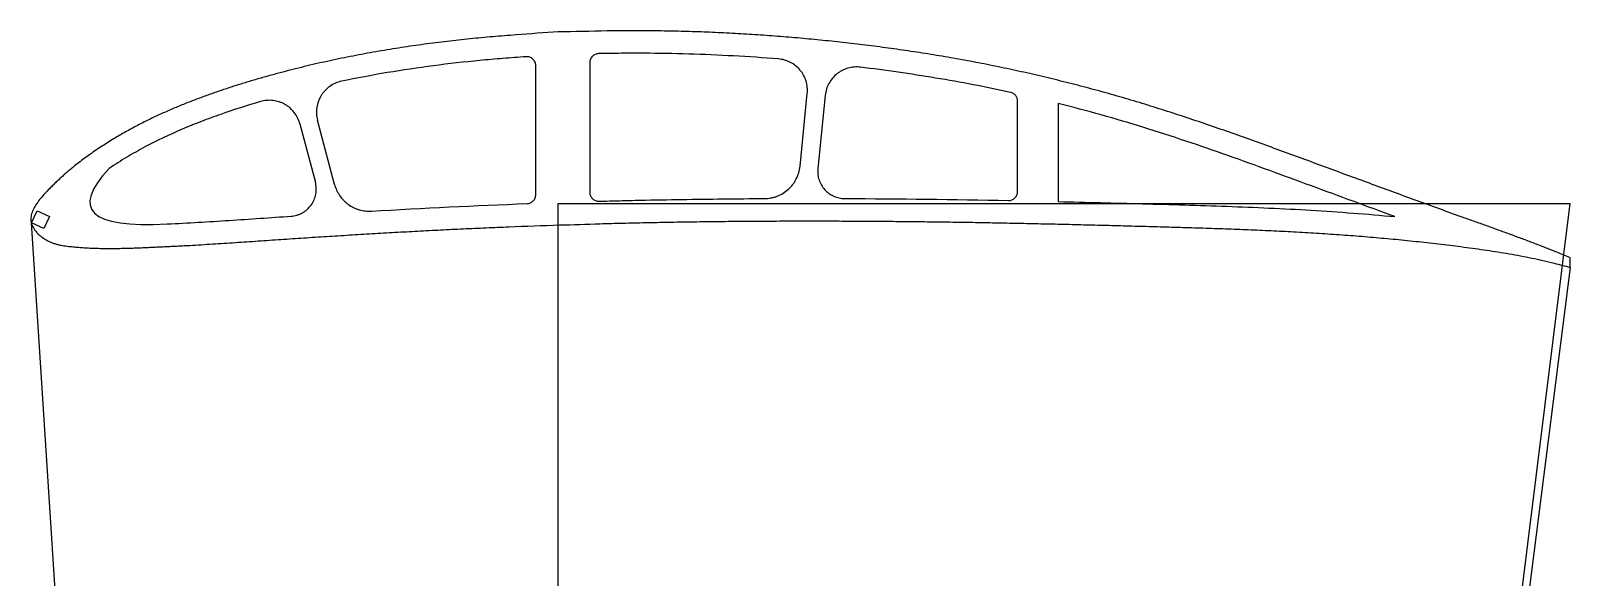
# Model space of a CAD drawing. Header units: millimetres. Extents: x -11497 to 404, y -3854 to 414.
# Drawn here: x -7873.4 to -7531.4, y -912.4 to -790.8 of the extents above; entities that cross this region are included whole.
import ezdxf

# ---------------------------------------------------------------- set-up
doc = ezdxf.new("R2010")
doc.units = ezdxf.units.MM
doc.layers.add('剖面线层', color=2, linetype='Continuous', lineweight=25)
doc.layers.add('细线层', color=4, linetype='Continuous', lineweight=25)

msp = doc.modelspace()

# ---------------------------------------------------------------- linework, layer by layer
at = {"color": 7, "linetype": 'Continuous', "lineweight": 25}
for p, q in [((-7761.1814, -827.2626), (-7761.1814, -798.5968)), ((-7749.1814, -797.9186), (-7749.1814, -826.7397)), ((-7702.4885, -820.9515), (-7700.8636, -804.7792)), ((-7696.8839, -805.1814), (-7698.5267, -821.5327)), ((-7654.142, -826.5773), (-7654.142, -806.4911)), ((-7645.142, -807.0132), (-7645.142, -828.8154)), ((-7813.5927, -811.5124), (-7810.1492, -824.5436)), ((-7805.8907, -825.0021), (-7809.6675, -810.7098)), ((-7855.9586, -821.4554), (-7855.9582, -821.4558)), ((-7873.2181, -833.5636), (-7871.9503, -830.8447)), ((-7871.9503, -830.8447), (-7869.2314, -832.1125)), ((-7870.4992, -834.8314), (-7873.2181, -833.5636)), ((-7869.2314, -832.1125), (-7870.4992, -834.8314)), ((-7531.388, -843.4719), (-7531.388, -841.3206))]:
    msp.add_line(p, q, dxfattribs=at)
for points, knots in [([(-7756.1814, -791.0522), (-7759.3142, -791.2714), (-7764.1475, -791.6562), (-7770.6863, -792.145), (-7775.7878, -792.629), (-7780.8808, -793.1864), (-7785.9628, -793.8317), (-7791.0325, -794.5636), (-7796.0882, -795.3866), (-7800.3055, -796.1583), (-7803.6923, -796.8262), (-7806.2534, -797.3616), (-7808.8088, -797.9204), (-7811.3577, -798.508), (-7813.9005, -799.1218), (-7816.4373, -799.7633), (-7818.9897, -800.439), (-7821.5572, -801.1486), (-7824.1378, -801.8966), (-7826.7084, -802.6769), (-7829.2672, -803.4952), (-7831.8149, -804.3486), (-7834.3496, -805.2428), (-7836.4651, -806.0302), (-7838.1692, -806.6875), (-7839.4654, -807.2036), (-7840.757, -807.7309), (-7842.0415, -808.2737), (-7843.3198, -808.8284), (-7844.5901, -809.3995), (-7845.8726, -809.9963), (-7847.168, -810.6181), (-7848.4732, -811.2704), (-7849.7711, -811.9388), (-7851.0585, -812.6295), (-7852.339, -813.3394), (-7853.6113, -814.0713), (-7854.9113, -814.8449), (-7856.2363, -815.6619), (-7857.5818, -816.5245), (-7858.9101, -817.4089), (-7860.2153, -818.3153), (-7861.4941, -819.239), (-7862.7397, -820.1817), (-7863.7975, -821.0176), (-7864.6757, -821.7433), (-7865.3921, -822.3502), (-7866.1008, -822.9756), (-7866.8116, -823.6187), (-7867.5271, -824.289), (-7868.2533, -824.99), (-7869.0756, -825.8079), (-7869.9916, -826.7424), (-7870.9546, -827.8093), (-7871.8383, -828.9165), (-7872.5791, -830.056), (-7873.1188, -831.2169), (-7873.3992, -832.4025), (-7873.3159, -833.4387), (-7873.1013, -834.1077), (-7872.8434, -834.5439), (-7872.6052, -835.019), (-7872.1299, -835.6013), (-7871.546, -836.2024), (-7870.8841, -836.7459), (-7870.175, -837.2294), (-7869.4604, -837.6262), (-7868.7566, -837.9386), (-7868.075, -838.1807), (-7867.3874, -838.372), (-7866.6955, -838.5229), (-7865.9994, -838.6396), (-7865.3005, -838.7343), (-7864.416, -838.8332), (-7863.3457, -838.9357), (-7862.0888, -839.0364), (-7860.8282, -839.1142), (-7859.5653, -839.1717), (-7858.3009, -839.2139), (-7857.0355, -839.2361), (-7855.7691, -839.2454), (-7854.5027, -839.2366), (-7853.2367, -839.2172), (-7851.9718, -839.186), (-7850.7075, -839.1461), (-7849.4433, -839.0989), (-7848.1792, -839.0473), (-7846.9144, -838.991), (-7845.6492, -838.9332), (-7844.3831, -838.8753), (-7843.1174, -838.813), (-7841.8515, -838.7506), (-7840.5859, -838.6863), (-7839.32, -838.6182), (-7837.6309, -838.5256), (-7835.5192, -838.404), (-7832.9853, -838.2477), (-7830.4523, -838.0871), (-7827.9196, -837.9188), (-7825.3874, -837.7486), (-7822.8547, -837.5762), (-7820.3218, -837.402), (-7817.7884, -837.2316), (-7815.2553, -837.0604), (-7812.7223, -836.8941), (-7810.1896, -836.7271), (-7807.6566, -836.564), (-7805.123, -836.4037), (-7801.7463, -836.1943), (-7797.5265, -835.9401), (-7792.4638, -835.6493), (-7787.4012, -835.3742), (-7782.3383, -835.1117), (-7777.2741, -834.8669), (-7772.2083, -834.6356), (-7765.0789, -834.3366), (-7759.6374, -834.1323), (-7755.8846, -834.0111)], [0, 0, 0, 0, 0.037810127, 0.058378142, 0.078944165, 0.099502757, 0.120062306, 0.140618196, 0.161171844, 0.181730392, 0.192232993, 0.202733734, 0.213231801, 0.223726436, 0.234226583, 0.244725708, 0.255230035, 0.266014973, 0.276796177, 0.287577874, 0.298358395, 0.309139928, 0.31992681, 0.330717371, 0.336315928, 0.341916893, 0.34751551, 0.353112043, 0.35870546, 0.364292741, 0.369880161, 0.375736121, 0.381592742, 0.387447349, 0.393312559, 0.399182199, 0.405074118, 0.410984135, 0.41739554, 0.423814744, 0.430225953, 0.436607106, 0.442946104, 0.449218507, 0.455412895, 0.459176702, 0.462934888, 0.466716263, 0.470556156, 0.474475231, 0.47851987, 0.482707985, 0.488439354, 0.49427259, 0.500005689, 0.505479778, 0.510596009, 0.515360546, 0.519964911, 0.522941483, 0.523713317, 0.526061566, 0.529321954, 0.532702959, 0.536149006, 0.539609724, 0.543025292, 0.545975002, 0.548870241, 0.551727175, 0.554561889, 0.557391908, 0.560223219, 0.563052882, 0.568106577, 0.573167981, 0.578234398, 0.583311455, 0.588388324, 0.593465992, 0.598549122, 0.603634584, 0.60871431, 0.613792524, 0.618869059, 0.62394358, 0.629023617, 0.634100922, 0.639186879, 0.644273168, 0.649360468, 0.654444114, 0.659532454, 0.664617865, 0.669708001, 0.679898873, 0.690085219, 0.700273946, 0.710457126, 0.720645539, 0.730830795, 0.741020462, 0.751213282, 0.761401695, 0.771588867, 0.781775629, 0.79196117, 0.802149496, 0.812340623, 0.832694999, 0.853048018, 0.873395476, 0.893737901, 0.914086761, 0.934438591, 0.95479294, 0.999999721, 0.999999721, 0.999999721, 0.999999721]), ([(-7531.388, -841.3206), (-7532.524, -840.8272), (-7534.5068, -840.0267), (-7537.3148, -838.9046), (-7539.8071, -837.9444), (-7542.2927, -837.0064), (-7544.7848, -836.0864), (-7547.2815, -835.1786), (-7549.7817, -834.2809), (-7552.2829, -833.384), (-7555.6192, -832.1927), (-7559.784, -830.6903), (-7564.7757, -828.8751), (-7569.7635, -827.0527), (-7574.7468, -825.2189), (-7579.7297, -823.3832), (-7584.7127, -821.5443), (-7589.6887, -819.7105), (-7594.6578, -817.8825), (-7599.6226, -816.0719), (-7604.5951, -814.2847), (-7609.5777, -812.5289), (-7614.576, -810.817), (-7619.592, -809.1562), (-7624.5931, -807.5687), (-7629.5794, -806.0607), (-7634.55, -804.6347), (-7639.5396, -803.2783), (-7644.5484, -801.9948), (-7649.5752, -800.7838), (-7654.6198, -799.6452), (-7659.654, -798.5893), (-7664.6752, -797.6121), (-7669.6813, -796.7132), (-7674.6987, -795.8856), (-7679.7266, -795.1235), (-7684.7648, -794.4282), (-7689.812, -793.7946), (-7694.857, -793.2246), (-7699.8977, -792.7149), (-7704.9329, -792.2647), (-7709.972, -791.8744), (-7715.0147, -791.5459), (-7720.0612, -791.2757), (-7725.1115, -791.0698), (-7730.1673, -790.9257), (-7735.2264, -790.8417), (-7740.2883, -790.8264), (-7747.2735, -790.8897), (-7752.5697, -791.0538), (-7756.1814, -791.0522)], [0, 0, 0, 0, 0.01598777, 0.02760342, 0.03903768, 0.05046865, 0.06190106, 0.07333252, 0.08476444, 0.09619655, 0.10763556, 0.13049922, 0.1533554, 0.17620712, 0.19905446, 0.22190714, 0.24476251, 0.26762472, 0.29037137, 0.31311579, 0.33584914, 0.35858632, 0.38131738, 0.40405505, 0.42679851, 0.44905399, 0.47130481, 0.49355542, 0.5158042, 0.5380558, 0.56030563, 0.58256543, 0.60445808, 0.62634262, 0.64822472, 0.67010638, 0.69199188, 0.71388181, 0.73577561, 0.75753483, 0.77928785, 0.80103746, 0.82278231, 0.84452564, 0.86627906, 0.888033, 0.90982087, 0.93159916, 0.95337978, 1, 1, 1, 1]), ([(-7763.3344, -796.6027), (-7765.0544, -796.7347), (-7766.7747, -796.8638), (-7770.2139, -797.1368), (-7771.9323, -797.2853), (-7777.082, -797.7873), (-7780.5103, -798.1718), (-7787.3544, -799.0679), (-7790.7714, -799.5757), (-7797.5738, -800.7224), (-7800.9612, -801.3616), (-7804.3342, -802.0698)], [0, 0, 0, 0, 0.125, 0.125, 0.25, 0.25, 0.5, 0.5, 0.75, 0.75, 1, 1, 1, 1]), ([(-7761.1814, -798.5968), (-7761.1814, -798.4583), (-7761.1956, -798.3222), (-7761.2514, -798.0546), (-7761.2938, -797.9217), (-7761.4037, -797.6703), (-7761.4709, -797.5513), (-7761.63, -797.3272), (-7761.7218, -797.2227), (-7762.0224, -796.9441), (-7762.2638, -796.7988), (-7762.6512, -796.6636), (-7762.787, -796.6313), (-7763.0592, -796.5959), (-7763.1963, -796.5921), (-7763.3344, -796.6027)], [0, 0, 0, 0, 0.125, 0.125, 0.25, 0.25, 0.375, 0.375, 0.5, 0.5, 0.75, 0.75, 0.875, 0.875, 1, 1, 1, 1]), ([(-7747.2213, -795.919), (-7747.3516, -795.9216), (-7747.4796, -795.9368), (-7747.7309, -795.9913), (-7747.8554, -796.0312), (-7748.0931, -796.1338), (-7748.2056, -796.196), (-7748.4182, -796.3417), (-7748.5189, -796.4261), (-7748.6994, -796.6101), (-7748.7802, -796.7101), (-7748.9227, -796.9264), (-7748.9836, -797.042), (-7749.1297, -797.3989), (-7749.1814, -797.6579), (-7749.1814, -797.9186)], [0, 0, 0, 0, 0.125, 0.125, 0.25, 0.25, 0.375, 0.375, 0.5, 0.5, 0.625, 0.625, 0.75, 0.75, 1, 1, 1, 1]), ([(-7707.2835, -797.1006), (-7713.9123, -796.5792), (-7720.5544, -796.2148), (-7730.5385, -795.915), (-7733.8699, -795.855), (-7738.8726, -795.8309), (-7740.5411, -795.834), (-7743.8798, -795.8603), (-7745.5502, -795.8857), (-7747.2213, -795.919)], [0, 0, 0, 0, 0.5, 0.5, 0.75, 0.75, 0.875, 0.875, 1, 1, 1, 1]), ([(-7700.8636, -804.7792), (-7700.8168, -804.313), (-7700.817, -803.8491), (-7700.9087, -802.9262), (-7701.0021, -802.4633), (-7701.2748, -801.5778), (-7701.4537, -801.1516), (-7701.7867, -800.5378), (-7701.9091, -800.3369), (-7702.1706, -799.9524), (-7702.3101, -799.7678), (-7702.7546, -799.2361), (-7703.0871, -798.9097), (-7703.8166, -798.3252), (-7704.2048, -798.0736), (-7705.0265, -797.6489), (-7705.4648, -797.4749), (-7706.3592, -797.2199), (-7706.8163, -797.1373), (-7707.2835, -797.1006)], [0, 0, 0, 0, 0.125, 0.125, 0.25, 0.25, 0.375, 0.375, 0.4375, 0.4375, 0.5, 0.5, 0.625, 0.625, 0.75, 0.75, 0.875, 0.875, 1, 1, 1, 1]), ([(-7689.0615, -798.9324), (-7689.5268, -798.8753), (-7689.9907, -798.8653), (-7690.9157, -798.9366), (-7691.3808, -799.0197), (-7692.2725, -799.2726), (-7692.7026, -799.4419), (-7693.324, -799.7611), (-7693.5277, -799.879), (-7693.9181, -800.1318), (-7694.1059, -800.2672), (-7694.6477, -800.6998), (-7694.9815, -801.0248), (-7695.5826, -801.7413), (-7695.843, -802.1239), (-7696.286, -802.9362), (-7696.4697, -803.3706), (-7696.7444, -804.2596), (-7696.837, -804.7149), (-7696.8839, -805.1814)], [0, 0, 0, 0, 0.125, 0.125, 0.25, 0.25, 0.375, 0.375, 0.4375, 0.4375, 0.5, 0.5, 0.625, 0.625, 0.75, 0.75, 0.875, 0.875, 1, 1, 1, 1]), ([(-7655.7177, -804.5369), (-7661.2521, -803.3328), (-7666.7986, -802.2715), (-7677.9141, -800.4144), (-7683.483, -799.6165), (-7689.0615, -798.9324)], [0, 0, 0, 0, 0.5, 0.5, 1, 1, 1, 1]), ([(-7804.3342, -802.0698), (-7804.8015, -802.1679), (-7805.2517, -802.3118), (-7806.1187, -802.6882), (-7806.5384, -802.9237), (-7807.3103, -803.4664), (-7807.6666, -803.7745), (-7808.1554, -804.2929), (-7808.3105, -804.4753), (-7808.5984, -804.8507), (-7808.8659, -805.2388), (-7809.0931, -805.6518), (-7809.2998, -806.0774), (-7809.3933, -806.2978), (-7809.6378, -806.967), (-7809.7536, -807.4236), (-7809.8928, -808.3568), (-7809.9152, -808.8376), (-7809.8628, -809.7813), (-7809.7895, -810.2481), (-7809.6675, -810.7098)], [0, 0, 0, 0, 0.125, 0.125, 0.25, 0.25, 0.375, 0.375, 0.4375, 0.4375, 0.5, 0.5625, 0.5625, 0.625, 0.625, 0.75, 0.75, 0.875, 0.875, 1, 1, 1, 1]), ([(-7822.3442, -806.586), (-7825.3097, -807.4596), (-7828.2456, -808.399), (-7832.5963, -809.9261), (-7834.0374, -810.4555), (-7836.9007, -811.5565), (-7838.3226, -812.1285), (-7842.5527, -813.9241), (-7845.3231, -815.2318), (-7849.3835, -817.4049), (-7850.7212, -818.1645), (-7853.3649, -819.7541), (-7854.6708, -820.5843), (-7855.9582, -821.4558)], [0, 0, 0, 0, 0.25, 0.25, 0.375, 0.375, 0.5, 0.5, 0.75, 0.75, 0.875, 0.875, 1, 1, 1, 1]), ([(-7813.5927, -811.5124), (-7813.713, -811.0574), (-7813.8768, -810.6213), (-7814.289, -809.786), (-7814.5405, -809.3838), (-7815.1102, -808.6481), (-7815.4292, -808.311), (-7815.9601, -807.8523), (-7816.1464, -807.707), (-7816.5284, -807.4387), (-7816.9217, -807.1909), (-7817.3371, -806.9835), (-7817.7638, -806.7965), (-7817.9838, -806.7128), (-7818.6533, -806.4962), (-7819.1074, -806.3983), (-7820.0306, -806.2929), (-7820.5044, -806.2863), (-7821.4344, -806.3669), (-7821.8928, -806.453), (-7822.3442, -806.586)], [0, 0, 0, 0, 0.125, 0.125, 0.25, 0.25, 0.375, 0.375, 0.4375, 0.4375, 0.5, 0.5625, 0.5625, 0.625, 0.625, 0.75, 0.75, 0.875, 0.875, 1, 1, 1, 1]), ([(-7654.142, -806.4911), (-7654.142, -806.2628), (-7654.1801, -806.0408), (-7654.3321, -805.6104), (-7654.442, -805.4136), (-7654.7285, -805.0584), (-7654.8978, -804.9093), (-7655.286, -804.6697), (-7655.4946, -804.5855), (-7655.7177, -804.5369)], [0, 0, 0, 0, 0.25, 0.25, 0.5, 0.5, 0.75, 0.75, 1, 1, 1, 1]), ([(-7570.3255, -832.1702), (-7576.5092, -829.9057), (-7582.686, -827.6221), (-7595.0435, -823.066), (-7601.2233, -820.7886), (-7613.6315, -816.3941), (-7619.8618, -814.2826), (-7632.4232, -810.39), (-7638.7558, -808.6137), (-7645.142, -807.0132)], [0, 0, 0, 0, 0.25, 0.25, 0.5, 0.5, 0.75, 0.75, 1, 1, 1, 1]), ([(-7710.4065, -828.1489), (-7709.914, -828.1464), (-7709.4286, -828.0988), (-7708.7109, -827.9622), (-7708.4734, -827.9056), (-7708.002, -827.7702), (-7707.7682, -827.6912), (-7707.0857, -827.4251), (-7706.6513, -827.2082), (-7705.8232, -826.6958), (-7705.4268, -826.3971), (-7704.706, -825.742), (-7704.3778, -825.3841), (-7703.9343, -824.8014), (-7703.794, -824.5984), (-7703.534, -824.1825), (-7703.4144, -823.97), (-7703.0861, -823.3189), (-7702.9074, -822.867), (-7702.6324, -821.9267), (-7702.5377, -821.4415), (-7702.4885, -820.9515)], [0, 0, 0, 0, 0.125, 0.125, 0.1875, 0.1875, 0.25, 0.25, 0.375, 0.375, 0.5, 0.5, 0.625, 0.625, 0.6875, 0.6875, 0.75, 0.75, 0.875, 0.875, 1, 1, 1, 1]), ([(-7698.5267, -821.5327), (-7698.5688, -821.9518), (-7698.5666, -822.3685), (-7698.4762, -823.1974), (-7698.3863, -823.6123), (-7698.1266, -824.4023), (-7697.9569, -824.7817), (-7697.5353, -825.5084), (-7697.2884, -825.8463), (-7696.8711, -826.3088), (-7696.7239, -826.456), (-7696.4128, -826.736), (-7696.2485, -826.8689), (-7695.7418, -827.2369), (-7695.3824, -827.4447), (-7694.8109, -827.7002), (-7694.6137, -827.7763), (-7694.2158, -827.9063), (-7694.0149, -827.9605), (-7693.4065, -828.0913), (-7692.9933, -828.1367), (-7692.5722, -828.1383)], [0, 0, 0, 0, 0.125, 0.125, 0.25, 0.25, 0.375, 0.375, 0.5, 0.5, 0.5625, 0.5625, 0.625, 0.625, 0.75, 0.75, 0.8125, 0.8125, 0.875, 0.875, 1, 1, 1, 1]), ([(-7815.5581, -832.0695), (-7815.1142, -832.0399), (-7814.681, -831.9621), (-7814.0467, -831.7751), (-7813.8368, -831.7004), (-7813.4283, -831.5289), (-7813.2303, -831.4326), (-7812.8468, -831.2193), (-7812.6612, -831.1024), (-7812.3023, -830.8479), (-7812.1283, -830.7095), (-7811.6314, -830.2671), (-7811.3378, -829.9408), (-7810.8242, -829.2269), (-7810.6038, -828.8359), (-7810.2592, -828.0281), (-7810.1315, -827.607), (-7809.9695, -826.7327), (-7809.938, -826.2946), (-7809.9703, -825.4166), (-7810.0355, -824.9738), (-7810.1492, -824.5436)], [0, 0, 0, 0, 0.125, 0.125, 0.1875, 0.1875, 0.25, 0.25, 0.3125, 0.3125, 0.375, 0.375, 0.5, 0.5, 0.625, 0.625, 0.75, 0.75, 0.875, 0.875, 1, 1, 1, 1]), ([(-7805.8907, -825.0021), (-7805.7729, -825.4478), (-7805.6185, -825.8775), (-7805.3336, -826.4989), (-7805.2297, -826.7022), (-7805.0038, -827.1008), (-7804.8812, -827.2969), (-7804.4921, -827.8636), (-7804.2033, -828.2151), (-7803.7271, -828.7036), (-7803.5611, -828.86), (-7803.2145, -829.1595), (-7803.0331, -829.3031), (-7802.4765, -829.7058), (-7802.0865, -829.9398), (-7801.4737, -830.24), (-7801.2648, -830.3316), (-7800.8374, -830.4974), (-7800.6184, -830.5716), (-7799.9593, -830.7639), (-7799.5135, -830.8534), (-7798.6092, -830.9561), (-7798.1481, -830.9692), (-7797.6879, -830.9421)], [0, 0, 0, 0, 0.125, 0.125, 0.1875, 0.1875, 0.25, 0.25, 0.375, 0.375, 0.4375, 0.4375, 0.5, 0.5, 0.625, 0.625, 0.6875, 0.6875, 0.75, 0.75, 0.875, 0.875, 1, 1, 1, 1]), ([(-7763.1056, -829.2616), (-7762.9768, -829.2567), (-7762.8506, -829.2396), (-7762.603, -829.1818), (-7762.4806, -829.1406), (-7762.2469, -829.0359), (-7762.1365, -828.9731), (-7761.928, -828.8267), (-7761.8294, -828.7422), (-7761.6526, -828.5587), (-7761.5735, -828.4592), (-7761.4343, -828.2446), (-7761.3746, -828.1298), (-7761.2318, -827.7762), (-7761.1814, -827.5203), (-7761.1814, -827.2626)], [0, 0, 0, 0, 0.125, 0.125, 0.25, 0.25, 0.375, 0.375, 0.5, 0.5, 0.625, 0.625, 0.75, 0.75, 1, 1, 1, 1]), ([(-7749.1814, -826.7397), (-7749.1814, -826.8744), (-7749.1679, -827.0068), (-7749.1152, -827.2672), (-7749.0752, -827.3966), (-7748.9711, -827.6425), (-7748.9074, -827.7591), (-7748.7568, -827.9792), (-7748.6694, -828.0829), (-7748.3833, -828.3606), (-7748.1528, -828.5084), (-7747.7814, -828.6526), (-7747.6514, -828.6888), (-7747.3872, -828.7341), (-7747.2539, -828.7434), (-7747.1193, -828.7392)], [0, 0, 0, 0, 0.125, 0.125, 0.25, 0.25, 0.375, 0.375, 0.5, 0.5, 0.75, 0.75, 0.875, 0.875, 1, 1, 1, 1]), ([(-7656.1815, -828.5758), (-7656.0479, -828.5784), (-7655.9162, -828.5677), (-7655.6567, -828.5209), (-7655.5275, -828.4841), (-7655.281, -828.3864), (-7655.1639, -828.3259), (-7654.9419, -828.1819), (-7654.8368, -828.0977), (-7654.5539, -827.8208), (-7654.4011, -827.5961), (-7654.1965, -827.1103), (-7654.142, -826.8447), (-7654.142, -826.5773)], [0, 0, 0, 0, 0.125, 0.125, 0.25, 0.25, 0.375, 0.375, 0.5, 0.5, 0.75, 0.75, 1, 1, 1, 1]), ([(-7747.1193, -828.7392), (-7745.5903, -828.6917), (-7744.061, -828.6545), (-7741.0024, -828.5833), (-7739.4731, -828.5459), (-7734.8849, -828.4451), (-7731.8257, -828.3887), (-7722.6474, -828.2428), (-7716.527, -828.1804), (-7710.4065, -828.1489)], [0, 0, 0, 0, 0.125, 0.125, 0.25, 0.25, 0.5, 0.5, 1, 1, 1, 1]), ([(-7645.142, -828.8154), (-7638.8942, -828.9621), (-7632.6463, -829.1255), (-7620.1516, -829.4633), (-7613.9052, -829.6402), (-7601.423, -830.0895), (-7595.1878, -830.3665), (-7582.7391, -831.1124), (-7576.5257, -831.5823), (-7570.3255, -832.1702)], [0, 0, 0, 0, 0.25, 0.25, 0.5, 0.5, 0.75, 0.75, 1, 1, 1, 1]), ([(-7843.0481, -833.8026), (-7840.7555, -833.6895), (-7838.4635, -833.5662), (-7833.8809, -833.2955), (-7831.5901, -833.1494), (-7824.7188, -832.6954), (-7820.1389, -832.3745), (-7815.5581, -832.0695)], [0, 0, 0, 0, 0.25, 0.25, 0.5, 0.5, 1, 1, 1, 1]), ([(-7755.8844, -834.0111), (-7752.8901, -833.9606), (-7748.2128, -833.7533), (-7741.8457, -833.6057), (-7736.7849, -833.4854), (-7731.7248, -833.3905), (-7726.6664, -833.3062), (-7721.6105, -833.2419), (-7716.5552, -833.1891), (-7711.5004, -833.1546), (-7706.4452, -833.1311), (-7701.3891, -833.1233), (-7696.3328, -833.1262), (-7691.278, -833.1429), (-7686.225, -833.171), (-7681.173, -833.2116), (-7676.1215, -833.2624), (-7671.0697, -833.326), (-7666.0174, -833.4001), (-7660.9648, -833.4859), (-7655.9128, -833.5805), (-7650.8627, -833.6881), (-7645.8134, -833.8005), (-7640.7648, -833.9223), (-7635.7154, -834.0496), (-7630.6652, -834.182), (-7625.6141, -834.3185), (-7620.5632, -834.4575), (-7615.5136, -834.6065), (-7610.4654, -834.767), (-7605.4186, -834.9491), (-7600.3723, -835.1533), (-7595.3268, -835.3911), (-7590.2799, -835.6645), (-7585.2331, -835.9786), (-7580.1874, -836.34), (-7575.1457, -836.7476), (-7570.1079, -837.2044), (-7565.0744, -837.7176), (-7560.0447, -838.2859), (-7555.8514, -838.8086), (-7552.4927, -839.2605), (-7549.9676, -839.6218), (-7547.4471, -840.0068), (-7544.933, -840.4252), (-7542.426, -840.8777), (-7539.9277, -841.374), (-7537.4225, -841.9161), (-7534.5728, -842.6056), (-7532.5517, -843.112), (-7531.388, -843.4719)], [0.000000345, 0.000000345, 0.000000345, 0.000000345, 0.039898338, 0.062375182, 0.084856831, 0.107347172, 0.129807277, 0.152263507, 0.174716737, 0.197166748, 0.219614308, 0.24207271, 0.264533569, 0.286983546, 0.309422927, 0.331860714, 0.354297153, 0.376732241, 0.399175083, 0.421621345, 0.444062332, 0.466498061, 0.488924444, 0.511354789, 0.533784812, 0.556223473, 0.578666397, 0.601109154, 0.623547151, 0.645975927, 0.668404475, 0.690833213, 0.713267434, 0.735703901, 0.758175394, 0.780639748, 0.80310346, 0.825569188, 0.848036127, 0.870516133, 0.893008687, 0.904338802, 0.91566953, 0.926994857, 0.938311018, 0.949626763, 0.960935433, 0.97224771, 0.983775525, 1, 1, 1, 1])]:
    msp.add_open_spline(points, degree=3, knots=knots, dxfattribs=at)
for points in [[(-7855.9586, -821.4554), (-7864.5614, -830.6349), (-7860.2579, -834.7506), (-7843.0481, -833.8026)], [(-7797.6879, -830.9421), (-7786.1644, -830.2648), (-7774.6372, -829.6992), (-7763.1056, -829.2616)], [(-7692.5722, -828.1383), (-7680.4407, -828.1843), (-7668.3106, -828.3359), (-7656.1815, -828.5758)]]:
    msp.add_open_spline(points, degree=3, dxfattribs=at)
at = {"layer": '剖面线层'}
for p, q in [((-7756.1838, -954.2275), (-7756.1838, -829.2275)), ((-7756.1838, -829.2275), (-7531.3904, -829.2275)), ((-7612.0703, -1479.2275), (-7531.3904, -829.2275)), ((-7832.346, -1469.4831), (-7873.2181, -833.5636))]:
    msp.add_line(p, q, dxfattribs=at)
at = {"layer": '细线层'}
msp.add_line((-7531.388, -843.4719), (-7612.0644, -1477.2336), dxfattribs=at)

doc.saveas('drawing.dxf')
